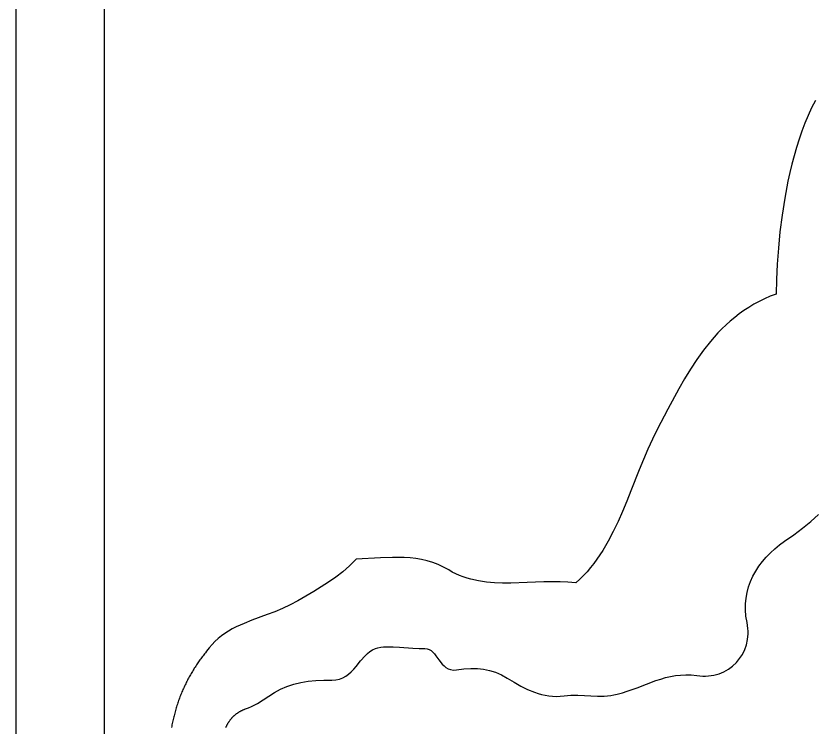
# Model space of a CAD drawing. Extents: x 25 to 747, y 34 to 1185.
# Drawn here: x 426.1 to 584, y 174.1 to 314.7 of the extents above; entities that cross this region are included whole.
import ezdxf

# ---------------------------------------------------------------- set-up
doc = ezdxf.new("R2010")
doc.units = 0
doc.layers.add('Default_Layer', color=1, linetype='CONTINUOUS')

msp = doc.modelspace()

# ---------------------------------------------------------------- linework, layer by layer
at = {"layer": 'Default_Layer'}
for points in [[(426.08, 435.34), (426.08, 94.61)], [(443.6, 94.61), (443.6, 435.34)], [(584.24, 298.04), (583.51, 296.57), (582.83, 295.07), (582.19, 293.53), (581.59, 291.96), (581.03, 290.36), (580.52, 288.74), (580.04, 287.1), (579.6, 285.45), (579.19, 283.78), (578.82, 282.1), (578.18, 278.74), (577.65, 275.38), (577.24, 272.06), (576.92, 268.81), (576.7, 265.66), (576.56, 262.63), (576.48, 259.76), (575.32, 259.31), (574.2, 258.82), (573.12, 258.29), (572.08, 257.73), (571.08, 257.13), (570.11, 256.5), (569.18, 255.84), (568.28, 255.14), (567.41, 254.42), (566.57, 253.66), (565.76, 252.88), (564.98, 252.08), (563.5, 250.4), (562.1, 248.64), (560.79, 246.81), (559.55, 244.92), (558.37, 242.98), (557.24, 241.01), (555.07, 237.01), (552.97, 233), (551.99, 231.07), (551.08, 229.08), (550.21, 227.06), (549.38, 225.01), (547.75, 220.87), (546.93, 218.81), (546.09, 216.77), (545.21, 214.77), (544.27, 212.81), (543.28, 210.9), (542.2, 209.07), (541.03, 207.32), (540.41, 206.47), (539.76, 205.66), (539.08, 204.86), (538.37, 204.1), (537.62, 203.37), (536.84, 202.66), (535.29, 202.8), (533.72, 202.87), (532.13, 202.87), (530.51, 202.83), (527.25, 202.7), (523.98, 202.6), (522.36, 202.61), (520.75, 202.67), (519.16, 202.81), (517.6, 203.04), (516.07, 203.37), (515.32, 203.59), (514.58, 203.84), (513.84, 204.12), (513.12, 204.44), (512.41, 204.8), (511.72, 205.2), (510.69, 205.78), (509.63, 206.27), (508.55, 206.67), (507.45, 206.99), (506.34, 207.25), (505.21, 207.44), (504.06, 207.57), (502.9, 207.65), (501.73, 207.69), (500.55, 207.7), (498.18, 207.63), (493.4, 207.37), (492.08, 206.03), (490.74, 204.85), (489.36, 203.78), (487.94, 202.79), (486.49, 201.86), (484.99, 200.96), (481.87, 199.12), (480.35, 198.28), (478.84, 197.57), (477.32, 196.94), (475.8, 196.37), (472.74, 195.26), (471.2, 194.65), (469.65, 193.96), (468.87, 193.57), (468.12, 193.13), (467.41, 192.66), (466.73, 192.16), (466.08, 191.62), (466.08, 191.62), (465.46, 191.05), (464.87, 190.45), (464.32, 189.82), (463.79, 189.16), (463.55, 188.82), (463.39, 188.63), (463.24, 188.43), (463.09, 188.24), (462.93, 188.04), (462.79, 187.84), (462.64, 187.64), (462.49, 187.44), (462.35, 187.24), (462.2, 187.04), (462.06, 186.83), (461.92, 186.63), (461.78, 186.42), (461.64, 186.21), (461.51, 186), (461.37, 185.79), (461.24, 185.58), (461.11, 185.37), (460.98, 185.15), (460.85, 184.94), (460.72, 184.72), (460.6, 184.5), (460.48, 184.28), (460.35, 184.06), (460.23, 183.84), (460.11, 183.62), (460, 183.39), (459.88, 183.17), (459.77, 182.94), (459.66, 182.71), (459.55, 182.48), (459.44, 182.25), (459.33, 182.02), (459.22, 181.79), (459.12, 181.55), (459.02, 181.32), (458.92, 181.08), (458.82, 180.85), (458.72, 180.61), (458.63, 180.37), (458.53, 180.13), (458.44, 179.88), (458.35, 179.64), (458.26, 179.4), (458.18, 179.15), (458.09, 178.91), (458.01, 178.66), (457.93, 178.41), (457.85, 178.16), (457.77, 177.91), (457.7, 177.66), (457.63, 177.41), (457.55, 177.15), (457.48, 176.9), (457.42, 176.64), (457.35, 176.39), (457.29, 176.13), (457.22, 175.87), (457.16, 175.61), (457.1, 175.35), (457.05, 175.09), (456.99, 174.82), (456.94, 174.56), (456.89, 174.3), (456.84, 174.03)], [(467.63, 174.08), (467.67, 174.16), (467.7, 174.24), (467.74, 174.33), (467.78, 174.41), (467.82, 174.49), (467.86, 174.57), (467.9, 174.65), (467.94, 174.73), (467.99, 174.81), (468.03, 174.88), (468.08, 174.96), (468.13, 175.04), (468.17, 175.11), (468.22, 175.19), (468.27, 175.26), (468.32, 175.33), (468.38, 175.41), (468.43, 175.48), (468.48, 175.55), (468.54, 175.62), (468.59, 175.69), (468.65, 175.76), (468.71, 175.82), (468.76, 175.89), (468.82, 175.96), (468.88, 176.02), (468.94, 176.09), (469.01, 176.15), (469.07, 176.21), (469.13, 176.27), (469.2, 176.34), (469.26, 176.4), (469.33, 176.45), (469.39, 176.51), (469.46, 176.57), (469.53, 176.63), (469.6, 176.68), (469.67, 176.74), (469.74, 176.79), (469.81, 176.84), (469.88, 176.9), (469.96, 176.95), (470.03, 177), (470.1, 177.05), (470.18, 177.09), (470.26, 177.14), (470.33, 177.19), (470.41, 177.23), (470.49, 177.28), (470.57, 177.32), (470.65, 177.36), (470.73, 177.4), (470.81, 177.44), (470.89, 177.48), (470.97, 177.52), (471.05, 177.55), (471.14, 177.59), (471.22, 177.63), (471.31, 177.66), (471.39, 177.69), (471.48, 177.72), (472.09, 177.94), (472.7, 178.2), (473.87, 178.81), (475, 179.52), (477.22, 180.97), (477.81, 181.32), (478.42, 181.64), (479.7, 182.19), (481.04, 182.62), (482.45, 182.96), (483.91, 183.2), (485.43, 183.35), (486.99, 183.42), (488.6, 183.43), (489.38, 183.47), (490.09, 183.63), (490.74, 183.89), (491.34, 184.22), (491.9, 184.63), (492.42, 185.09), (492.91, 185.6), (493.37, 186.13), (494.27, 187.21), (495.17, 188.24), (495.63, 188.7), (496.12, 189.09), (496.64, 189.42), (497.2, 189.66), (497.71, 189.81), (498.26, 189.91), (498.83, 189.98), (499.43, 190.02), (500.69, 190.03), (501.99, 189.96), (504.59, 189.75), (505.83, 189.67), (506.97, 189.66), (507.43, 189.62), (507.84, 189.49), (508.21, 189.26), (508.55, 188.97), (508.87, 188.62), (509.17, 188.24), (509.77, 187.41), (510.41, 186.59), (510.77, 186.23), (511.16, 185.92), (511.59, 185.67), (512.07, 185.5), (512.62, 185.42), (513.23, 185.45), (514.71, 185.63), (516.08, 185.72), (517.38, 185.71), (518.61, 185.59), (519.8, 185.35), (520.96, 184.98), (522.12, 184.47), (523.29, 183.81), (524.63, 182.99), (525.96, 182.24), (527.31, 181.57), (528.68, 181.01), (529.37, 180.78), (530.08, 180.58), (530.79, 180.42), (531.51, 180.3), (532.25, 180.23), (533, 180.21), (533.77, 180.23), (534.55, 180.31), (535.89, 180.42), (537.22, 180.43), (538.54, 180.38), (539.85, 180.32), (541.15, 180.26), (542.45, 180.27), (543.75, 180.38), (544.4, 180.48), (545.05, 180.63), (546.06, 180.9), (547.04, 181.22), (548.96, 181.91), (550.83, 182.64), (552.7, 183.33), (553.65, 183.64), (554.6, 183.91), (555.57, 184.14), (556.56, 184.32), (557.57, 184.43), (558.61, 184.48), (559.69, 184.44), (560.8, 184.32), (561.38, 184.25), (561.96, 184.21), (562.52, 184.21), (563.08, 184.24), (564.16, 184.4), (565.18, 184.69), (566.15, 185.09), (567.04, 185.59), (567.87, 186.19), (568.61, 186.89), (569.26, 187.67), (569.82, 188.52), (570.27, 189.45), (570.61, 190.43), (570.84, 191.47), (570.94, 192.55), (570.94, 193.1), (570.9, 193.66), (570.84, 194.23), (570.73, 194.81), (570.52, 196.06), (570.42, 197.29), (570.43, 198.49), (570.54, 199.65), (570.74, 200.78), (571.04, 201.88), (571.43, 202.95), (571.9, 203.98), (572.45, 204.97), (573.08, 205.93), (573.78, 206.85), (574.54, 207.74), (575.37, 208.59), (576.25, 209.4), (577.18, 210.16), (578.17, 210.89), (579.96, 212.18), (581.69, 213.47), (583.33, 214.8), (584.89, 216.18)]]:
    msp.add_lwpolyline(points, dxfattribs=at)

doc.saveas('drawing.dxf')
